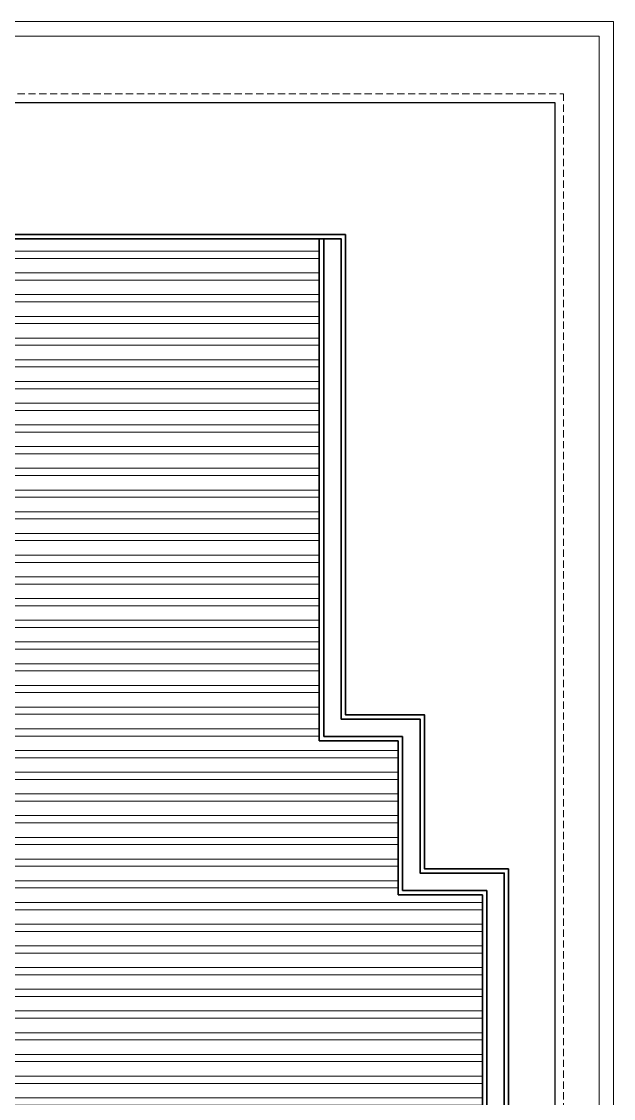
# Model space of a CAD drawing. Header units: feet. Extents: x 1354 to 2117, y 994 to 1430.
# Drawn here: x 2029.32 to 2049.78, y 1351.68 to 1388.89 of the extents above; entities that cross this region are included whole.
import ezdxf

# ---------------------------------------------------------------- set-up
doc = ezdxf.new("R2010")
doc.units = ezdxf.units.FT
doc.linetypes.add('HIDDEN', pattern=[0.375, 0.25, -0.125])
for name, color, linetype, lineweight in [('H', 253, 'Continuous', 5), ('wall', 7, 'Continuous', 30), ('Wall_TMOS', 5, 'Continuous', 35)]:
    doc.layers.add(name, color=color, linetype=linetype, lineweight=lineweight)

msp = doc.modelspace()

# ---------------------------------------------------------------- hatches: boundary and pattern name
at = {"layer": 'H'}
h = msp.add_hatch(dxfattribs=at)
h.set_pattern_fill('ANSI32', color=5, scale=2, angle=135)
h.set_pattern_definition([(180, (-5931.67715, 18441.6994), (-6e-17, -0.75), []), (180, (-5931.92715, 18441.9494), (-6e-17, -0.75), [])])
h.paths.add_polyline_path([(2045.259, 1358.7159), (2042.3472, 1358.7159), (2042.3472, 1364.0356), (2039.6166, 1364.0365), (2039.6166, 1381.3814), (2027.4756, 1381.3814), (2027.4756, 1354.3639), (2027.4756, 1321.5529), (2045.259, 1321.5529)])

# ---------------------------------------------------------------- linework, layer by layer
at = {"color": 7, "lineweight": 20}
for points in [[(1964.0133, 1388.8852), (2049.7845, 1388.8852), (2049.7845, 1308.746), (1964.0133, 1308.746)], [(1964.5133, 1388.3852), (2049.2845, 1388.3852), (2049.2845, 1309.246), (1964.5133, 1309.246)]]:
    msp.add_lwpolyline(points, close=True, dxfattribs=at)
at = {"layer": 'H', "linetype": 'HIDDEN'}
msp.add_lwpolyline([(1966.5584, 1386.3911), (2048.0535, 1386.3911), (2048.0535, 1320.9906), (1966.5584, 1320.9906)], close=True, dxfattribs=at)
at = {"layer": 'wall'}
msp.add_lwpolyline([(1966.8584, 1386.0911), (2047.7535, 1386.0911), (2047.7535, 1321.2906), (1966.8584, 1321.2906)], close=True, dxfattribs=at)
at = {"layer": 'Wall_TMOS'}
for p, q in [((2040.5166, 1381.5314), (2027.3966, 1381.5314)), ((2039.6166, 1381.3814), (2039.6166, 1364.0365)), ((2039.7666, 1381.3814), (2039.7666, 1364.1865)), ((2039.6166, 1364.0365), (2042.3472, 1364.0356)), ((2039.7666, 1364.1865), (2042.4972, 1364.1856)), ((2042.3472, 1364.0356), (2042.3472, 1358.7159)), ((2042.4972, 1364.1856), (2042.4972, 1358.8659)), ((2046.159, 1321.3529), (2046.159, 1359.6159)), ((2042.4972, 1358.8659), (2045.409, 1358.8659)), ((2045.409, 1358.8659), (2045.409, 1321.5529)), ((2042.3472, 1358.7159), (2045.259, 1358.7159)), ((2045.259, 1358.7159), (2045.259, 1321.5529))]:
    msp.add_line(p, q, dxfattribs=at)
for points in [[(2040.5166, 1381.5314), (2040.5166, 1364.9362), (2043.2472, 1364.9353), (2043.2472, 1359.6159), (2046.159, 1359.6159)], [(2027.5966, 1381.3814), (2040.3666, 1381.3814), (2040.3666, 1364.7863), (2043.0972, 1364.7854), (2043.0972, 1359.4659), (2046.009, 1359.4659), (2046.009, 1321.5529)]]:
    msp.add_lwpolyline(points, dxfattribs=at)

doc.saveas('drawing.dxf')
